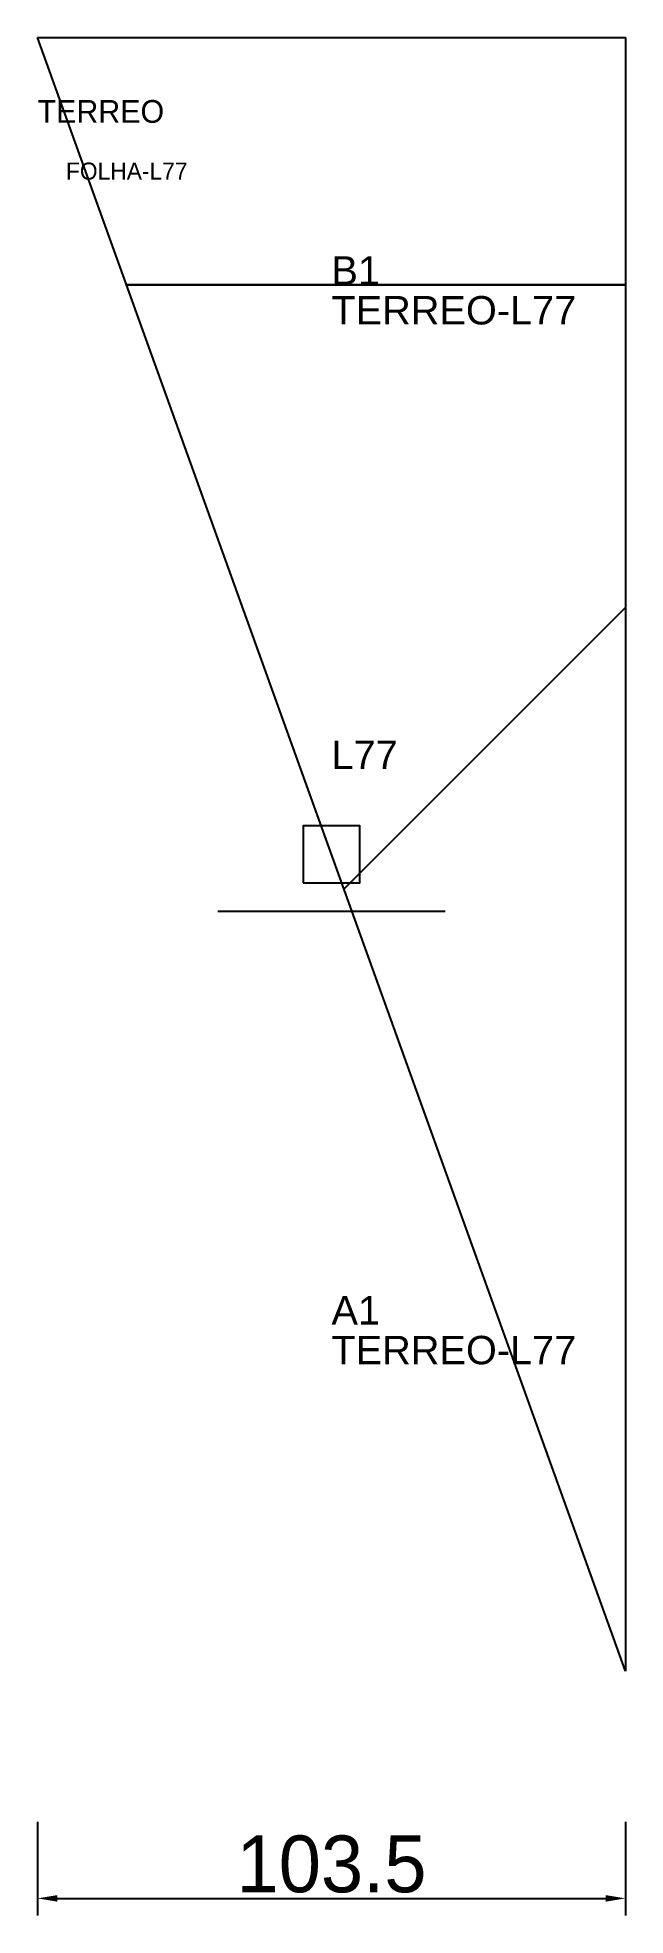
# Model space of a CAD drawing. Header units: metres. Extents: x 222 to 326, y -129 to 202.
import ezdxf

# ---------------------------------------------------------------- set-up
doc = ezdxf.new("R2010")
doc.units = ezdxf.units.M
for name, color, linetype in [('3', 3, 'CONTINUOUS'), ('AUX00', 7, 'CONTINUOUS'), ('COTA', 241, 'CONTINUOUS'), ('FOLHA', 255, 'CONTINUOUS'), ('Hachura', 251, 'CONTINUOUS'), ('NOMENCLATURA', 7, 'CONTINUOUS'), ('Nível', 160, 'CONTINUOUS'), ('Painéis', 200, 'CONTINUOUS'), ('Pilares', 5, 'CONTINUOUS'), ('SARR_2.2x7', 40, 'CONTINUOUS')]:
    doc.layers.add(name, color=color, linetype=linetype)
doc.styles.add('ARIAL', font='Arial.ttf')
doc.styles.add('STR_STANDARD', font='arial.ttf')
doc.dimstyles.new('EZ DXF', dxfattribs={"dimtxt": 10, "dimasz": 3.5, "dimexe": 3, "dimexo": 1.5, "dimgap": 1, "dimtad": 1, "dimdec": 1, "dimdsep": 46, "dimcen": 2.5, "dimazin": 3, "dimtfac": 1, "dimtmove": 0, "dimatfit": 3})

msp = doc.modelspace()

# ---------------------------------------------------------------- hatches: boundary and pattern name
at = {"layer": 'Hachura'}
h = msp.add_hatch(dxfattribs=at)
h.set_pattern_fill('ANSI31', scale=50)
h.paths.add_polyline_path([(222.2, 201.5), (325.7, 201.5), (325.7, -85.99)])
h = msp.add_hatch(dxfattribs=at)
h.set_pattern_fill('ANSI31', scale=50)
h.paths.add_polyline_path([(222.2, 201.5), (325.7, 201.5), (325.7, -85.99)])

# ---------------------------------------------------------------- linework, layer by layer
at = {"layer": '3'}
msp.add_lwpolyline([(237.857, 158.01), (325.7, 158.01)], close=True, dxfattribs=at)
msp.add_lwpolyline([(237.857, 158.01), (325.7, 158.01)], close=True, dxfattribs=at)
at = {"layer": 'Painéis', "color": 200}
for p, q in [((222.2, 201.5), (325.7, 201.5)), ((325.7, -85.99), (222.2, 201.5)), ((222.2, 201.5), (325.7, 201.5)), ((325.7, -85.99), (222.2, 201.5)), ((325.7, 201.5), (325.7, -85.99)), ((325.7, 201.5), (325.7, -85.99))]:
    msp.add_line(p, q, dxfattribs=at)
at = {"layer": 'Pilares'}
msp.add_lwpolyline([(268.95, 52.755), (278.95, 52.755), (278.95, 62.755), (268.95, 62.755)], close=True, dxfattribs=at)
msp.add_lwpolyline([(268.95, 52.755), (278.95, 52.755), (278.95, 62.755), (268.95, 62.755)], close=True, dxfattribs=at)
at = {"layer": 'SARR_2.2x7'}
msp.add_line((253.95, 47.755), (293.95, 47.755), dxfattribs=at)
msp.add_line((253.95, 47.755), (293.95, 47.755), dxfattribs=at)

# ---------------------------------------------------------------- texts
at = {"layer": '3', "style": 'STR_STANDARD'}
for s, p in [('B1', (273.95, 158.01)), ('B1', (273.95, 158.01)), ('A1', (273.95, -24.99)), ('A1', (273.95, -24.99))]:
    msp.add_text(s, height=5, dxfattribs=at).set_placement(p)
at = {"layer": 'AUX00', "style": 'STR_STANDARD'}
for p in [(273.95, 151.01), (273.95, 151.01), (273.95, -31.99), (273.95, -31.99)]:
    msp.add_text('TERREO-L77', height=5, dxfattribs=at).set_placement(p)
at = {"layer": 'FOLHA'}
msp.add_text('FOLHA-L77', height=3, dxfattribs=at).set_placement((227.2, 176.5))
msp.add_text('FOLHA-L77', height=3, dxfattribs=at).set_placement((227.2, 176.5))
at = {"layer": 'NOMENCLATURA', "insert": (273.95, 77.755), "char_height": 5, "attachment_point": 1, "style": 'ARIAL'}
msp.add_mtext('L77', dxfattribs=at)
msp.add_mtext('L77', dxfattribs=at)
at = {"layer": 'Nível'}
msp.add_text('TERREO', height=4, dxfattribs=at).set_placement((222.2, 186.5))
msp.add_text('TERREO', height=4, dxfattribs=at).set_placement((222.2, 186.5))

# ---------------------------------------------------------------- dimensions: what is measured, and where the dimension line sits
at = {"layer": 'COTA'}
msp.add_linear_dim(base=(222.2, -125.99), p1=(222.2, -110.99), p2=(325.7, -110.99), dimstyle='EZ DXF', dxfattribs=at).render()
msp.add_linear_dim(base=(222.2, -125.99), p1=(222.2, -110.99), p2=(325.7, -110.99), dimstyle='EZ DXF', dxfattribs=at).render()

doc.saveas('drawing.dxf')
